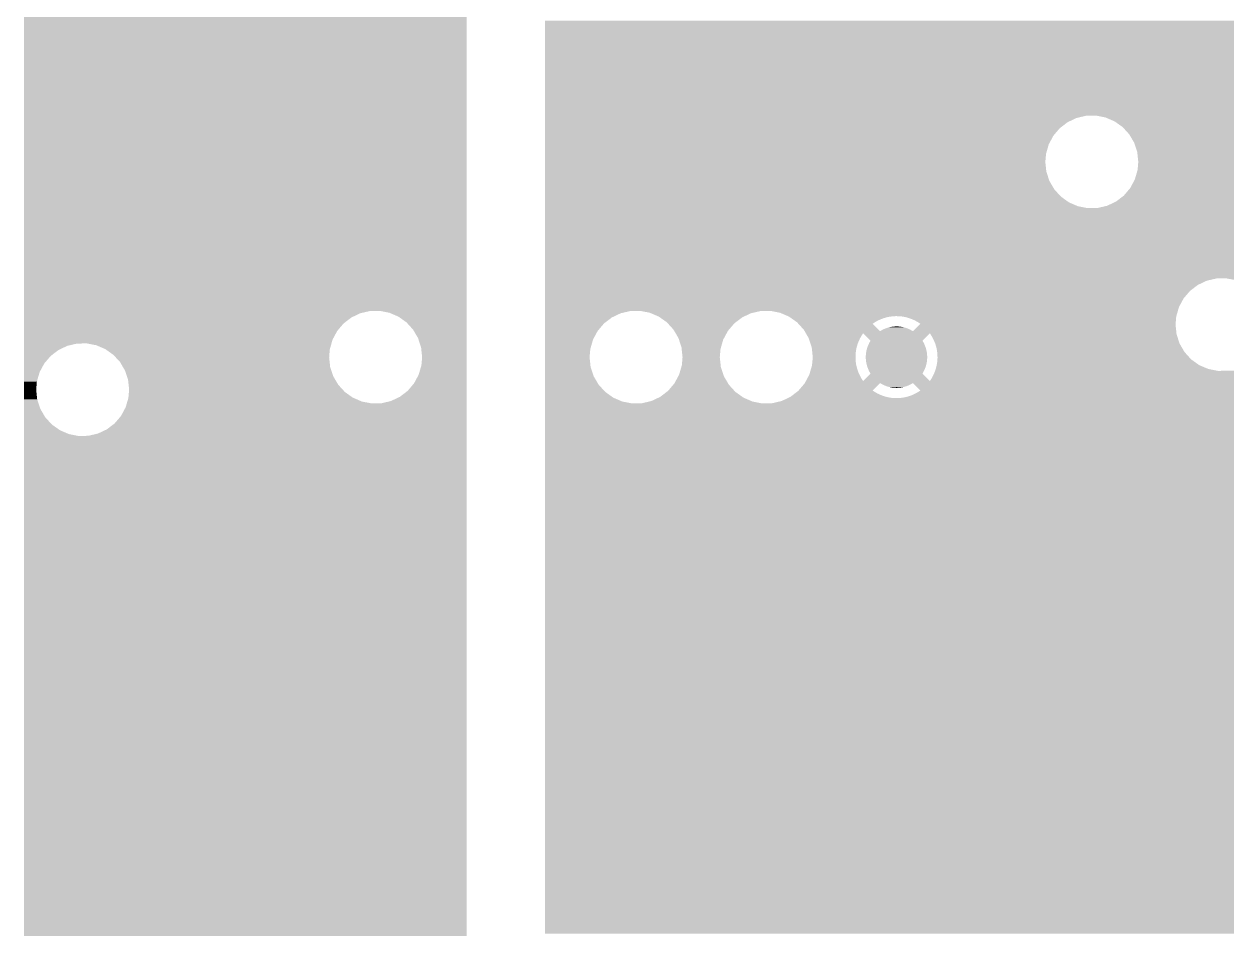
# Model space of a CAD drawing. Extents: x 295 to 953, y 10 to 290.
# Drawn here: x 623.9 to 649.71, y 181.48 to 200.9 of the extents above; entities that cross this region are included whole.
import ezdxf

# ---------------------------------------------------------------- set-up
doc = ezdxf.new("R2010")
doc.units = 0
doc.header["$LTSCALE"] = 5
doc.header["$MEASUREMENT"] = 0
doc.layers.add('PWR1', color=7, linetype='CONTINUOUS')

msp = doc.modelspace()

# ---------------------------------------------------------------- linework, layer by layer
at = {"layer": 'PWR1'}
for points in [[(623.9, 194.746), (623.9, 201.141), (633.399, 194.746), (633.399, 201.141)], [(635.076, 200.828), (635.076, 200.975), (671.594, 200.828), (671.839, 200.975)], [(635.076, 200.644), (635.076, 200.828), (671.375, 200.644), (671.594, 200.828)], [(635.076, 200.429), (635.076, 200.644), (671.188, 200.429), (671.375, 200.644)], [(635.076, 200.187), (635.076, 200.429), (671.036, 200.187), (671.188, 200.429)], [(635.076, 199.924), (635.076, 200.187), (670.924, 199.924), (671.036, 200.187)], [(635.076, 199.647), (635.076, 199.924), (670.854, 199.647), (670.924, 199.924)], [(635.076, 199.34), (635.076, 199.647), (670.828, 199.34), (670.854, 199.647)], [(635.076, 199.055), (635.076, 199.34), (670.85, 199.055), (670.828, 199.34)], [(635.076, 198.937), (635.076, 199.055), (670.878, 198.937), (670.85, 199.055)], [(635.076, 198.933), (635.076, 198.937), (646.688, 198.933), (646.898, 198.937)], [(635.076, 198.885), (635.076, 198.933), (646.482, 198.885), (646.688, 198.933)], [(635.076, 198.795), (635.076, 198.885), (646.292, 198.795), (646.482, 198.885)], [(635.076, 198.667), (635.076, 198.795), (646.124, 198.667), (646.292, 198.795)], [(647.105, 198.896), (646.898, 198.937), (670.888, 198.896), (670.878, 198.937)], [(647.299, 198.813), (647.105, 198.896), (670.908, 198.813), (670.888, 198.896)], [(647.348, 198.778), (647.299, 198.813), (670.917, 198.778), (670.908, 198.813)], [(647.471, 198.691), (647.348, 198.778), (670.952, 198.691), (670.917, 198.778)], [(635.076, 198.506), (635.076, 198.667), (645.987, 198.506), (646.124, 198.667)], [(635.076, 198.321), (635.076, 198.506), (645.887, 198.321), (645.987, 198.506)], [(647.613, 198.535), (647.471, 198.691), (671.017, 198.535), (670.952, 198.691)], [(647.626, 198.514), (647.613, 198.535), (671.025, 198.514), (671.017, 198.535)], [(647.72, 198.353), (647.626, 198.514), (671.123, 198.353), (671.025, 198.514)], [(635.076, 198.118), (635.076, 198.321), (645.829, 198.118), (645.887, 198.321)], [(647.747, 198.27), (647.72, 198.353), (671.174, 198.27), (671.123, 198.353)], [(647.786, 198.153), (647.747, 198.27), (671.273, 198.153), (671.174, 198.27)], [(635.076, 197.943), (635.076, 198.118), (645.813, 197.943), (645.829, 198.118)], [(647.796, 198.052), (647.786, 198.153), (671.359, 198.052), (671.273, 198.153)], [(647.808, 197.943), (647.796, 198.052), (671.486, 197.943), (671.359, 198.052)], [(635.076, 197.733), (635.076, 197.943), (645.835, 197.733), (645.813, 197.943)], [(635.076, 197.533), (635.076, 197.733), (645.901, 197.533), (645.835, 197.733)], [(647.745, 197.605), (647.777, 197.716), (672.082, 197.605), (671.818, 197.716)], [(647.777, 197.716), (647.793, 197.768), (671.818, 197.716), (671.734, 197.768)], [(647.793, 197.768), (647.801, 197.866), (671.734, 197.768), (671.575, 197.866)], [(647.801, 197.866), (647.808, 197.943), (671.575, 197.866), (671.486, 197.943)], [(635.076, 197.351), (635.076, 197.533), (646.008, 197.351), (645.901, 197.533)], [(647.634, 197.38), (647.705, 197.513), (735.38, 197.38), (735.38, 197.513)], [(647.705, 197.513), (647.718, 197.537), (672.644, 197.513), (672.359, 197.537)], [(647.718, 197.537), (647.734, 197.566), (672.359, 197.537), (672.243, 197.566)], [(647.734, 197.566), (647.745, 197.605), (672.243, 197.566), (672.082, 197.605)], [(635.076, 197.196), (635.076, 197.351), (646.15, 197.196), (646.008, 197.351)], [(635.076, 197.073), (635.076, 197.196), (646.322, 197.073), (646.15, 197.196)], [(647.33, 197.091), (647.497, 197.219), (735.38, 197.091), (735.38, 197.219)], [(647.497, 197.219), (647.634, 197.38), (735.38, 197.219), (735.38, 197.38)], [(635.076, 196.99), (635.076, 197.073), (646.516, 196.99), (646.322, 197.073)], [(635.076, 196.95), (635.076, 196.99), (646.723, 196.95), (646.516, 196.99)], [(635.076, 196.146), (635.076, 196.95), (735.38, 196.146), (735.38, 196.95)], [(646.723, 196.95), (646.934, 196.953), (735.38, 196.95), (735.38, 196.953)], [(646.934, 196.953), (647.139, 197.001), (735.38, 196.953), (735.38, 197.001)], [(647.139, 197.001), (647.33, 197.091), (735.38, 197.001), (735.38, 197.091)], [(635.076, 196.115), (635.076, 196.146), (734.572, 196.115), (734.78, 196.146)], [(635.076, 196.041), (635.076, 196.115), (734.374, 196.041), (734.572, 196.115)], [(635.076, 196.029), (635.076, 196.041), (734.356, 196.029), (734.374, 196.041)], [(635.076, 196.025), (635.076, 196.029), (731.946, 196.025), (732.008, 196.029)], [(635.076, 196.017), (635.076, 196.025), (731.883, 196.017), (731.946, 196.025)], [(635.076, 196.005), (635.076, 196.017), (731.822, 196.005), (731.883, 196.017)], [(635.076, 195.988), (635.076, 196.005), (731.762, 195.988), (731.822, 196.005)], [(635.076, 195.967), (635.076, 195.988), (731.703, 195.967), (731.762, 195.988)], [(635.076, 195.942), (635.076, 195.967), (731.645, 195.942), (731.703, 195.967)], [(635.076, 195.913), (635.076, 195.942), (731.59, 195.913), (731.645, 195.942)], [(635.076, 195.879), (635.076, 195.913), (731.536, 195.879), (731.59, 195.913)], [(635.076, 195.866), (635.076, 195.879), (731.517, 195.866), (731.536, 195.879)], [(635.076, 195.707), (635.076, 195.866), (731.675, 195.707), (731.517, 195.866)], [(635.076, 195.668), (635.076, 195.707), (733.976, 195.668), (734.001, 195.707)], [(635.076, 195.654), (635.076, 195.668), (681.549, 195.654), (681.781, 195.668)], [(635.076, 195.597), (635.076, 195.654), (681.323, 195.597), (681.549, 195.654)], [(635.076, 195.497), (635.076, 195.597), (681.112, 195.497), (681.323, 195.597)], [(635.076, 195.444), (635.076, 195.497), (681.04, 195.444), (681.112, 195.497)], [(635.076, 195.44), (635.076, 195.444), (649.482, 195.44), (649.692, 195.444)], [(635.076, 195.392), (635.076, 195.44), (649.276, 195.392), (649.482, 195.44)], [(635.076, 195.302), (635.076, 195.392), (649.086, 195.302), (649.276, 195.392)], [(649.899, 195.404), (649.692, 195.444), (680.984, 195.404), (681.04, 195.444)], [(635.076, 195.174), (635.076, 195.302), (648.918, 195.174), (649.086, 195.302)], [(635.076, 195.014), (635.076, 195.174), (648.781, 195.014), (648.918, 195.174)], [(635.076, 194.828), (635.076, 195.014), (648.681, 194.828), (648.781, 195.014)], [(623.9, 194.742), (623.9, 194.746), (631.321, 194.742), (631.531, 194.746)], [(623.9, 194.694), (623.9, 194.742), (631.115, 194.694), (631.321, 194.742)], [(623.9, 194.604), (623.9, 194.694), (630.925, 194.604), (631.115, 194.694)], [(631.738, 194.705), (631.531, 194.746), (633.399, 194.705), (633.399, 194.746)], [(631.932, 194.622), (631.738, 194.705), (633.399, 194.622), (633.399, 194.705)], [(632.104, 194.5), (631.932, 194.622), (633.399, 194.5), (633.399, 194.622)], [(635.076, 194.746), (635.076, 194.828), (648.657, 194.746), (648.681, 194.828)], [(635.076, 194.742), (635.076, 194.746), (636.909, 194.742), (637.119, 194.746)], [(635.076, 194.694), (635.076, 194.742), (636.703, 194.694), (636.909, 194.742)], [(635.076, 194.604), (635.076, 194.694), (636.513, 194.604), (636.703, 194.694)], [(637.138, 194.742), (637.119, 194.746), (639.703, 194.742), (639.913, 194.746)], [(637.326, 194.705), (637.138, 194.742), (639.544, 194.705), (639.703, 194.742)], [(637.352, 194.694), (637.326, 194.705), (639.497, 194.694), (639.544, 194.705)], [(637.52, 194.622), (637.352, 194.694), (639.344, 194.622), (639.497, 194.694)], [(637.545, 194.604), (637.52, 194.622), (639.307, 194.604), (639.344, 194.622)], [(640.12, 194.705), (639.913, 194.746), (648.646, 194.705), (648.657, 194.746)], [(640.29, 194.632), (640.12, 194.705), (648.624, 194.632), (648.646, 194.705)], [(640.299, 194.628), (640.29, 194.632), (642.538, 194.628), (642.6, 194.632)], [(640.314, 194.622), (640.299, 194.628), (642.486, 194.622), (642.538, 194.628)], [(640.316, 194.62), (640.314, 194.622), (642.475, 194.62), (642.486, 194.622)], [(640.334, 194.608), (640.316, 194.62), (642.414, 194.608), (642.475, 194.62)], [(642.663, 194.631), (642.6, 194.632), (648.624, 194.631), (648.624, 194.632)], [(642.725, 194.626), (642.663, 194.631), (648.623, 194.626), (648.624, 194.631)], [(642.787, 194.616), (642.727, 194.626), (648.622, 194.616), (648.623, 194.626)], [(642.849, 194.602), (642.787, 194.616), (648.62, 194.602), (648.622, 194.616)], [(623.9, 194.476), (623.9, 194.604), (630.757, 194.476), (630.925, 194.604)], [(623.9, 194.315), (623.9, 194.476), (630.62, 194.315), (630.757, 194.476)], [(632.246, 194.344), (632.104, 194.5), (633.399, 194.344), (633.399, 194.5)], [(635.076, 194.476), (635.076, 194.604), (636.345, 194.476), (636.513, 194.604)], [(635.076, 194.315), (635.076, 194.476), (636.208, 194.315), (636.345, 194.476)], [(637.692, 194.5), (637.545, 194.604), (639.17, 194.5), (639.307, 194.604)], [(637.714, 194.476), (637.692, 194.5), (639.139, 194.476), (639.17, 194.5)], [(637.834, 194.344), (637.714, 194.476), (639.027, 194.344), (639.139, 194.476)], [(640.357, 194.591), (640.334, 194.608), (642.354, 194.591), (642.414, 194.608)], [(640.387, 194.57), (640.357, 194.591), (642.295, 194.57), (642.354, 194.591)], [(640.422, 194.545), (640.387, 194.57), (642.237, 194.545), (642.295, 194.57)], [(640.464, 194.516), (640.422, 194.545), (642.182, 194.516), (642.237, 194.545)], [(640.486, 194.5), (640.464, 194.516), (642.156, 194.5), (642.182, 194.516)], [(640.502, 194.482), (640.486, 194.5), (642.128, 194.482), (642.156, 194.5)], [(640.514, 194.469), (640.502, 194.482), (642.109, 194.469), (642.128, 194.482)], [(640.628, 194.344), (640.514, 194.469), (642.233, 194.344), (642.109, 194.469)], [(642.316, 194.337), (642.348, 194.353), (642.925, 194.337), (642.89, 194.353)], [(642.348, 194.353), (642.365, 194.36), (642.89, 194.353), (642.875, 194.36)], [(642.365, 194.36), (642.398, 194.373), (642.875, 194.36), (642.84, 194.373)], [(642.398, 194.373), (642.416, 194.379), (642.84, 194.373), (642.825, 194.379)], [(642.416, 194.379), (642.45, 194.389), (642.825, 194.379), (642.787, 194.389)], [(642.45, 194.389), (642.469, 194.394), (642.787, 194.389), (642.772, 194.394)], [(642.469, 194.394), (642.503, 194.401), (642.772, 194.394), (642.734, 194.401)], [(642.503, 194.401), (642.524, 194.404), (642.734, 194.401), (642.719, 194.404)], [(642.524, 194.404), (642.557, 194.408), (642.719, 194.404), (642.678, 194.408)], [(642.557, 194.408), (642.583, 194.41), (642.678, 194.408), (642.665, 194.41)], [(642.583, 194.41), (642.611, 194.411), (642.665, 194.41), (642.611, 194.411)], [(642.908, 194.583), (642.849, 194.602), (648.619, 194.583), (648.62, 194.602)], [(642.967, 194.561), (642.908, 194.583), (648.617, 194.561), (648.619, 194.583)], [(643.024, 194.534), (642.967, 194.561), (648.614, 194.534), (648.617, 194.561)], [(642.972, 194.31), (643.113, 194.451), (648.622, 194.31), (648.607, 194.451)], [(643.078, 194.503), (643.024, 194.534), (648.612, 194.503), (648.614, 194.534)], [(643.131, 194.469), (643.078, 194.503), (648.609, 194.469), (648.612, 194.503)], [(643.113, 194.451), (643.131, 194.469), (648.607, 194.451), (648.609, 194.469)], [(623.9, 194.13), (623.9, 194.315), (630.52, 194.13), (630.62, 194.315)], [(623.9, 194.047), (623.9, 194.13), (630.496, 194.047), (630.52, 194.13)], [(632.353, 194.162), (632.246, 194.344), (633.399, 194.162), (633.399, 194.344)], [(632.419, 193.962), (632.353, 194.162), (633.399, 193.962), (633.399, 194.162)], [(635.076, 194.13), (635.076, 194.315), (636.108, 194.13), (636.208, 194.315)], [(635.076, 193.927), (635.076, 194.13), (636.05, 193.927), (636.108, 194.13)], [(637.851, 194.315), (637.834, 194.344), (639.002, 194.315), (639.027, 194.344)], [(637.941, 194.162), (637.851, 194.315), (638.92, 194.162), (639.002, 194.315)], [(637.952, 194.13), (637.941, 194.162), (638.902, 194.13), (638.92, 194.162)], [(638.007, 193.962), (637.952, 194.13), (638.854, 193.962), (638.902, 194.13)], [(640.649, 194.31), (640.628, 194.344), (642.267, 194.31), (642.233, 194.344)], [(640.676, 194.263), (640.649, 194.31), (648.627, 194.263), (648.622, 194.31)], [(640.706, 194.211), (640.676, 194.263), (641.868, 194.211), (641.903, 194.263)], [(640.735, 194.162), (640.706, 194.211), (641.841, 194.162), (641.868, 194.211)], [(640.737, 194.156), (640.735, 194.162), (641.838, 194.156), (641.841, 194.162)], [(640.755, 194.099), (640.737, 194.156), (641.811, 194.099), (641.838, 194.156)], [(640.775, 194.041), (640.755, 194.099), (641.788, 194.041), (641.811, 194.099)], [(642.062, 194.104), (641.903, 194.263), (643.177, 194.104), (643.336, 194.263)], [(642.039, 194.065), (642.062, 194.104), (643.2, 194.065), (643.177, 194.104)], [(642.267, 194.31), (642.299, 194.328), (642.972, 194.31), (642.939, 194.328)], [(642.299, 194.328), (642.316, 194.337), (642.939, 194.328), (642.925, 194.337)], [(643.351, 194.241), (643.336, 194.263), (648.629, 194.241), (648.627, 194.263)], [(643.36, 194.227), (643.351, 194.241), (648.634, 194.227), (648.629, 194.241)], [(643.392, 194.173), (643.36, 194.227), (648.652, 194.173), (648.634, 194.227)], [(643.42, 194.117), (643.392, 194.173), (648.67, 194.117), (648.652, 194.173)], [(643.444, 194.059), (643.42, 194.117), (648.689, 194.059), (648.67, 194.117)], [(623.9, 194.043), (623.9, 194.047), (625.034, 194.043), (625.245, 194.047)], [(623.9, 193.995), (623.9, 194.043), (624.829, 193.995), (625.034, 194.043)], [(623.9, 193.905), (623.9, 193.995), (624.638, 193.905), (624.829, 193.995)], [(623.9, 193.777), (623.9, 193.905), (624.471, 193.777), (624.638, 193.905)], [(625.452, 194.007), (625.245, 194.047), (630.485, 194.007), (630.496, 194.047)], [(625.637, 193.927), (625.452, 194.007), (630.462, 193.927), (630.485, 194.007)], [(625.646, 193.923), (625.637, 193.927), (630.461, 193.923), (630.462, 193.927)], [(625.817, 193.801), (625.646, 193.923), (630.45, 193.801), (630.461, 193.923)], [(632.441, 193.752), (632.419, 193.962), (633.399, 193.752), (633.399, 193.962)], [(635.076, 193.752), (635.076, 193.927), (636.034, 193.752), (636.05, 193.927)], [(638.01, 193.927), (638.007, 193.962), (638.844, 193.927), (638.854, 193.962)], [(638.029, 193.752), (638.01, 193.927), (638.828, 193.752), (638.844, 193.927)], [(640.794, 193.981), (640.775, 194.041), (641.77, 193.981), (641.788, 194.041)], [(640.801, 193.962), (640.794, 193.981), (641.765, 193.962), (641.77, 193.981)], [(640.805, 193.92), (640.801, 193.962), (641.756, 193.92), (641.765, 193.962)], [(640.812, 193.858), (640.805, 193.92), (641.746, 193.858), (641.756, 193.92)], [(640.818, 193.796), (640.812, 193.858), (641.741, 193.796), (641.746, 193.858)], [(641.963, 193.806), (641.968, 193.852), (643.277, 193.806), (643.271, 193.852)], [(641.968, 193.852), (641.969, 193.86), (643.271, 193.852), (643.27, 193.86)], [(641.969, 193.86), (641.978, 193.905), (643.27, 193.86), (643.261, 193.905)], [(641.978, 193.905), (641.981, 193.913), (643.261, 193.905), (643.259, 193.913)], [(641.981, 193.913), (641.993, 193.957), (643.259, 193.913), (643.246, 193.957)], [(641.993, 193.957), (641.996, 193.965), (643.246, 193.957), (643.243, 193.965)], [(641.996, 193.965), (642.012, 194.008), (643.243, 193.965), (643.227, 194.008)], [(642.012, 194.008), (642.016, 194.016), (643.227, 194.008), (643.224, 194.016)], [(642.016, 194.016), (642.035, 194.057), (643.224, 194.016), (643.204, 194.057)], [(642.035, 194.057), (642.039, 194.065), (643.204, 194.057), (643.2, 194.065)], [(643.451, 194.041), (643.444, 194.059), (648.695, 194.041), (648.689, 194.059)], [(643.464, 194), (643.451, 194.041), (648.719, 194), (648.695, 194.041)], [(643.48, 193.939), (643.464, 194), (648.755, 193.939), (648.719, 194)], [(643.491, 193.877), (643.48, 193.939), (648.791, 193.877), (648.755, 193.939)], [(643.493, 193.859), (643.491, 193.877), (648.802, 193.859), (648.791, 193.877)], [(643.497, 193.815), (643.493, 193.859), (648.842, 193.815), (648.802, 193.859)], [(623.9, 193.617), (623.9, 193.777), (624.334, 193.617), (624.471, 193.777)], [(623.9, 193.431), (623.9, 193.617), (624.234, 193.431), (624.334, 193.617)], [(625.862, 193.752), (625.817, 193.801), (630.446, 193.752), (630.45, 193.801)], [(625.96, 193.646), (625.862, 193.752), (630.457, 193.646), (630.446, 193.752)], [(626.02, 193.542), (625.96, 193.646), (630.468, 193.542), (630.457, 193.646)], [(632.367, 193.375), (632.426, 193.577), (633.399, 193.375), (633.399, 193.577)], [(632.426, 193.577), (632.441, 193.752), (633.399, 193.577), (633.399, 193.752)], [(635.076, 193.542), (635.076, 193.752), (636.056, 193.542), (636.034, 193.752)], [(638.003, 193.542), (638.014, 193.577), (638.85, 193.542), (638.847, 193.577)], [(638.014, 193.577), (638.029, 193.752), (638.847, 193.577), (638.828, 193.752)], [(640.799, 193.547), (640.808, 193.577), (641.764, 193.547), (641.758, 193.577)], [(640.808, 193.577), (640.81, 193.608), (641.758, 193.577), (641.751, 193.608)], [(640.81, 193.608), (640.816, 193.67), (641.751, 193.608), (641.743, 193.67)], [(640.816, 193.67), (640.821, 193.733), (641.743, 193.67), (641.74, 193.733)], [(640.823, 193.752), (640.818, 193.796), (641.74, 193.752), (641.741, 193.796)], [(640.821, 193.733), (640.823, 193.752), (641.74, 193.733), (641.74, 193.752)], [(641.96, 193.752), (641.962, 193.798), (643.279, 193.752), (643.277, 193.798)], [(641.962, 193.707), (641.96, 193.752), (643.277, 193.707), (643.279, 193.752)], [(641.962, 193.798), (641.963, 193.806), (643.277, 193.798), (643.277, 193.806)], [(641.962, 193.698), (641.962, 193.707), (643.276, 193.698), (643.277, 193.707)], [(641.968, 193.653), (641.962, 193.698), (643.271, 193.653), (643.276, 193.698)], [(641.969, 193.644), (641.968, 193.653), (643.27, 193.644), (643.271, 193.653)], [(641.978, 193.599), (641.969, 193.644), (643.261, 193.599), (643.27, 193.644)], [(641.98, 193.591), (641.978, 193.599), (643.259, 193.591), (643.261, 193.599)], [(641.993, 193.547), (641.98, 193.591), (643.246, 193.547), (643.259, 193.591)], [(643.469, 193.523), (643.483, 193.581), (649.251, 193.523), (649.116, 193.581)], [(643.483, 193.584), (643.493, 193.646), (649.111, 193.584), (649.024, 193.646)], [(643.483, 193.581), (643.483, 193.584), (649.116, 193.581), (649.111, 193.584)], [(643.493, 193.646), (643.498, 193.703), (649.024, 193.646), (648.944, 193.703)], [(643.5, 193.752), (643.497, 193.815), (648.899, 193.752), (648.842, 193.815)], [(643.498, 193.703), (643.499, 193.709), (648.944, 193.703), (648.939, 193.709)], [(643.499, 193.709), (643.5, 193.752), (648.939, 193.709), (648.899, 193.752)], [(623.9, 193.229), (623.9, 193.431), (624.175, 193.229), (624.234, 193.431)], [(626.066, 193.464), (626.02, 193.542), (630.494, 193.464), (630.468, 193.542)], [(626.106, 193.342), (626.066, 193.464), (630.534, 193.342), (630.494, 193.464)], [(626.132, 193.263), (626.106, 193.342), (630.58, 193.263), (630.534, 193.342)], [(632.267, 193.189), (632.367, 193.375), (633.399, 193.189), (633.399, 193.375)], [(635.076, 193.342), (635.076, 193.542), (636.122, 193.342), (636.056, 193.542)], [(635.076, 193.16), (635.076, 193.342), (636.229, 193.16), (636.122, 193.342)], [(637.855, 193.189), (637.937, 193.342), (639.006, 193.189), (638.916, 193.342)], [(637.937, 193.342), (637.955, 193.375), (638.916, 193.342), (638.906, 193.375)], [(637.955, 193.375), (638.003, 193.542), (638.906, 193.375), (638.85, 193.542)], [(640.716, 193.314), (640.746, 193.37), (641.856, 193.314), (641.827, 193.37)], [(640.746, 193.37), (640.749, 193.375), (641.827, 193.37), (641.825, 193.375)], [(640.749, 193.375), (640.764, 193.427), (641.825, 193.375), (641.802, 193.427)], [(640.764, 193.427), (640.781, 193.486), (641.802, 193.427), (641.781, 193.486)], [(640.781, 193.486), (640.799, 193.547), (641.781, 193.486), (641.764, 193.547)], [(641.903, 193.241), (642.062, 193.4), (643.336, 193.241), (643.177, 193.4)], [(641.996, 193.539), (641.993, 193.547), (643.243, 193.539), (643.246, 193.547)], [(642.012, 193.496), (641.996, 193.539), (643.227, 193.496), (643.243, 193.539)], [(642.015, 193.488), (642.012, 193.496), (643.223, 193.488), (643.227, 193.496)], [(642.035, 193.447), (642.015, 193.488), (643.204, 193.447), (643.223, 193.488)], [(642.039, 193.439), (642.035, 193.447), (643.2, 193.439), (643.204, 193.447)], [(642.062, 193.4), (642.039, 193.439), (643.177, 193.4), (643.2, 193.439)], [(643.371, 193.293), (643.396, 193.339), (681.372, 193.293), (681.238, 193.339)], [(643.396, 193.339), (643.401, 193.348), (681.238, 193.339), (681.221, 193.348)], [(643.401, 193.348), (643.428, 193.405), (681.221, 193.348), (681.122, 193.405)], [(643.428, 193.405), (643.447, 193.454), (681.122, 193.405), (681.035, 193.454)], [(643.447, 193.454), (643.448, 193.457), (681.035, 193.454), (681.032, 193.457)], [(643.448, 193.457), (643.451, 193.463), (649.517, 193.457), (649.485, 193.463)], [(643.451, 193.463), (643.462, 193.498), (649.485, 193.463), (649.31, 193.498)], [(643.462, 193.498), (643.469, 193.523), (649.31, 193.498), (649.251, 193.523)], [(649.517, 193.457), (649.728, 193.461), (681.032, 193.457), (681.027, 193.461)], [(623.9, 193.054), (623.9, 193.229), (624.16, 193.054), (624.175, 193.229)], [(626.143, 193.16), (626.132, 193.263), (630.641, 193.16), (630.58, 193.263)], [(626.155, 193.054), (626.143, 193.16), (630.738, 193.054), (630.641, 193.16)], [(632.13, 193.028), (632.267, 193.189), (633.399, 193.028), (633.399, 193.189)], [(635.076, 193.005), (635.076, 193.16), (636.371, 193.005), (636.229, 193.16)], [(637.718, 193.028), (637.83, 193.16), (639.143, 193.028), (639.023, 193.16)], [(637.83, 193.16), (637.855, 193.189), (639.023, 193.16), (639.006, 193.189)], [(640.518, 193.036), (640.649, 193.189), (642.109, 193.036), (642.262, 193.189)], [(640.649, 193.189), (640.652, 193.195), (642.262, 193.189), (642.267, 193.195)], [(640.652, 193.195), (640.673, 193.233), (735.38, 193.195), (735.38, 193.233)], [(640.673, 193.233), (640.677, 193.241), (681.69, 193.233), (681.632, 193.241)], [(640.677, 193.241), (640.688, 193.261), (641.903, 193.241), (641.889, 193.261)], [(640.688, 193.261), (640.716, 193.314), (641.889, 193.261), (641.856, 193.314)], [(642.3, 193.176), (642.267, 193.195), (642.94, 193.176), (642.972, 193.195)], [(642.315, 193.168), (642.3, 193.176), (642.923, 193.168), (642.94, 193.176)], [(642.349, 193.151), (642.315, 193.168), (642.891, 193.151), (642.923, 193.168)], [(642.364, 193.144), (642.349, 193.151), (642.874, 193.144), (642.891, 193.151)], [(642.399, 193.131), (642.364, 193.144), (642.841, 193.131), (642.874, 193.144)], [(642.415, 193.125), (642.399, 193.131), (642.823, 193.125), (642.841, 193.131)], [(642.452, 193.115), (642.415, 193.125), (642.789, 193.115), (642.823, 193.125)], [(642.467, 193.111), (642.452, 193.115), (642.77, 193.111), (642.789, 193.115)], [(642.505, 193.103), (642.467, 193.111), (642.736, 193.103), (642.77, 193.111)], [(642.52, 193.1), (642.505, 193.103), (642.715, 193.1), (642.736, 193.103)], [(642.561, 193.096), (642.52, 193.1), (642.682, 193.096), (642.715, 193.1)], [(642.574, 193.094), (642.561, 193.096), (642.656, 193.094), (642.682, 193.096)], [(642.628, 193.093), (642.574, 193.094), (642.628, 193.093), (642.656, 193.094)], [(643.131, 193.036), (642.972, 193.195), (735.38, 193.036), (735.38, 193.195)], [(643.336, 193.241), (643.351, 193.264), (681.632, 193.241), (681.459, 193.264)], [(643.351, 193.264), (643.371, 193.293), (681.459, 193.264), (681.372, 193.293)], [(623.9, 192.844), (623.9, 193.054), (624.182, 192.844), (624.16, 193.054)], [(623.9, 192.644), (623.9, 192.844), (624.248, 192.644), (624.182, 192.844)], [(626.116, 192.799), (626.139, 192.879), (631.149, 192.799), (630.964, 192.879)], [(626.139, 192.882), (626.15, 193.005), (630.955, 192.882), (630.783, 193.005)], [(626.139, 192.879), (626.139, 192.882), (630.964, 192.879), (630.955, 192.882)], [(626.15, 193.005), (626.155, 193.054), (630.783, 193.005), (630.738, 193.054)], [(631.567, 192.762), (631.772, 192.81), (633.399, 192.762), (633.399, 192.81)], [(631.772, 192.81), (631.963, 192.9), (633.399, 192.81), (633.399, 192.9)], [(631.963, 192.9), (632.13, 193.028), (633.399, 192.9), (633.399, 193.028)], [(635.076, 192.882), (635.076, 193.005), (636.543, 192.882), (636.371, 193.005)], [(635.076, 192.799), (635.076, 192.882), (636.737, 192.799), (636.543, 192.882)], [(637.313, 192.799), (637.36, 192.81), (639.531, 192.799), (639.505, 192.81)], [(637.36, 192.81), (637.513, 192.882), (639.505, 192.81), (639.337, 192.882)], [(637.513, 192.882), (637.551, 192.9), (639.337, 192.882), (639.312, 192.9)], [(637.551, 192.9), (637.687, 193.005), (639.312, 192.9), (639.165, 193.005)], [(637.687, 193.005), (637.718, 193.028), (639.165, 193.005), (639.143, 193.028)], [(639.949, 192.762), (640.122, 192.803), (707.082, 192.762), (707.167, 192.803)], [(640.122, 192.803), (640.154, 192.81), (707.167, 192.803), (707.197, 192.81)], [(640.154, 192.81), (640.26, 192.86), (707.197, 192.81), (707.393, 192.86)], [(640.26, 192.86), (640.285, 192.872), (707.393, 192.86), (707.597, 192.872)], [(640.285, 192.872), (640.287, 192.873), (642.639, 192.872), (642.576, 192.873)], [(640.287, 192.873), (640.298, 192.878), (642.576, 192.873), (642.514, 192.878)], [(640.298, 192.878), (640.319, 192.888), (642.514, 192.878), (642.452, 192.888)], [(640.319, 192.888), (640.345, 192.9), (642.452, 192.888), (642.399, 192.9)], [(640.345, 192.9), (640.347, 192.902), (642.399, 192.9), (642.391, 192.902)], [(640.347, 192.902), (640.371, 192.921), (642.391, 192.902), (642.331, 192.921)], [(640.371, 192.921), (640.401, 192.943), (642.331, 192.921), (642.272, 192.943)], [(640.401, 192.943), (640.436, 192.97), (642.272, 192.943), (642.215, 192.97)], [(640.436, 192.97), (640.476, 193.001), (642.215, 192.97), (642.161, 193.001)], [(640.476, 193.001), (640.512, 193.028), (642.161, 193.001), (642.119, 193.028)], [(640.512, 193.028), (640.518, 193.036), (642.119, 193.028), (642.109, 193.036)], [(642.639, 192.872), (642.669, 192.874), (707.597, 192.872), (707.626, 192.874)], [(642.669, 192.874), (642.701, 192.876), (735.38, 192.874), (735.38, 192.876)], [(642.701, 192.876), (642.764, 192.884), (735.38, 192.876), (735.38, 192.884)], [(642.764, 192.884), (642.825, 192.896), (735.38, 192.884), (735.38, 192.896)], [(642.825, 192.896), (642.886, 192.913), (735.38, 192.896), (735.38, 192.913)], [(642.886, 192.913), (642.945, 192.934), (735.38, 192.913), (735.38, 192.934)], [(642.945, 192.934), (643.002, 192.959), (735.38, 192.934), (735.38, 192.959)], [(643.002, 192.959), (643.057, 192.989), (735.38, 192.959), (735.38, 192.989)], [(643.057, 192.989), (643.111, 193.022), (735.38, 192.989), (735.38, 193.022)], [(643.111, 193.022), (643.131, 193.036), (735.38, 193.022), (735.38, 193.036)], [(623.9, 192.462), (623.9, 192.644), (624.354, 192.462), (624.248, 192.644)], [(625.98, 192.49), (626.08, 192.676), (633.399, 192.49), (633.399, 192.676)], [(626.08, 192.676), (626.104, 192.759), (633.399, 192.676), (633.399, 192.759)], [(626.104, 192.759), (626.116, 192.799), (631.356, 192.759), (631.149, 192.799)], [(631.356, 192.759), (631.567, 192.762), (633.399, 192.759), (633.399, 192.762)], [(635.076, 192.759), (635.076, 192.799), (636.944, 192.759), (636.737, 192.799)], [(635.076, 192.703), (635.076, 192.759), (706.957, 192.703), (707.074, 192.759)], [(635.076, 192.565), (635.076, 192.703), (706.769, 192.565), (706.957, 192.703)], [(635.076, 192.394), (635.076, 192.565), (706.61, 192.394), (706.769, 192.565)], [(636.944, 192.759), (637.155, 192.762), (639.738, 192.759), (639.719, 192.762)], [(637.155, 192.762), (637.313, 192.799), (639.719, 192.762), (639.531, 192.799)], [(639.738, 192.759), (639.949, 192.762), (707.074, 192.759), (707.082, 192.762)], [(623.9, 192.306), (623.9, 192.462), (624.497, 192.306), (624.354, 192.462)], [(623.9, 192.184), (623.9, 192.306), (624.669, 192.184), (624.497, 192.306)], [(625.676, 192.202), (625.844, 192.33), (633.399, 192.202), (633.399, 192.33)], [(625.844, 192.33), (625.98, 192.49), (633.399, 192.33), (633.399, 192.49)], [(635.076, 192.196), (635.076, 192.394), (706.488, 192.196), (706.61, 192.394)], [(623.9, 192.101), (623.9, 192.184), (624.862, 192.101), (624.669, 192.184)], [(623.9, 192.06), (623.9, 192.101), (625.069, 192.06), (624.862, 192.101)], [(623.9, 167.908), (623.9, 192.06), (633.399, 167.908), (633.399, 192.06)], [(625.069, 192.06), (625.28, 192.064), (633.399, 192.06), (633.399, 192.064)], [(625.28, 192.064), (625.485, 192.112), (633.399, 192.064), (633.399, 192.112)], [(625.485, 192.112), (625.676, 192.202), (633.399, 192.112), (633.399, 192.202)], [(635.076, 191.978), (635.076, 192.196), (706.405, 191.978), (706.488, 192.196)], [(635.076, 191.748), (635.076, 191.978), (706.365, 191.748), (706.405, 191.978)], [(635.076, 191.657), (635.076, 191.748), (706.362, 191.657), (706.365, 191.748)], [(635.076, 191.425), (635.076, 191.657), (706.384, 191.425), (706.362, 191.657)], [(635.076, 191.201), (635.076, 191.425), (706.45, 191.201), (706.384, 191.425)], [(635.076, 190.994), (635.076, 191.201), (706.558, 190.994), (706.45, 191.201)], [(635.076, 190.812), (635.076, 190.994), (706.703, 190.812), (706.558, 190.994)], [(635.076, 190.66), (635.076, 190.812), (706.88, 190.66), (706.703, 190.812)], [(635.076, 190.545), (635.076, 190.66), (707.082, 190.545), (706.88, 190.66)], [(635.076, 190.47), (635.076, 190.545), (707.303, 190.47), (707.082, 190.545)], [(635.076, 190.439), (635.076, 190.47), (707.534, 190.439), (707.303, 190.47)], [(635.076, 190.26), (635.076, 190.439), (735.38, 190.26), (735.38, 190.439)], [(635.076, 188.459), (635.076, 190.26), (735.38, 188.459), (735.38, 190.26)], [(635.076, 188.455), (635.076, 188.459), (701.171, 188.455), (701.381, 188.459)], [(635.076, 188.407), (635.076, 188.455), (700.965, 188.407), (701.171, 188.455)], [(635.076, 188.317), (635.076, 188.407), (700.775, 188.317), (700.965, 188.407)], [(635.076, 188.189), (635.076, 188.317), (700.607, 188.189), (700.775, 188.317)], [(635.076, 188.029), (635.076, 188.189), (700.47, 188.029), (700.607, 188.189)], [(635.076, 187.843), (635.076, 188.029), (700.37, 187.843), (700.47, 188.029)], [(635.076, 187.641), (635.076, 187.843), (700.312, 187.641), (700.37, 187.843)], [(635.076, 187.466), (635.076, 187.641), (700.296, 187.466), (700.312, 187.641)], [(635.076, 187.256), (635.076, 187.466), (700.318, 187.256), (700.296, 187.466)], [(635.076, 187.056), (635.076, 187.256), (700.384, 187.056), (700.318, 187.256)], [(635.076, 186.874), (635.076, 187.056), (700.491, 186.874), (700.384, 187.056)], [(635.076, 186.718), (635.076, 186.874), (700.633, 186.718), (700.491, 186.874)], [(635.076, 186.596), (635.076, 186.718), (700.805, 186.596), (700.633, 186.718)], [(635.076, 186.513), (635.076, 186.596), (700.999, 186.513), (700.805, 186.596)], [(635.076, 186.472), (635.076, 186.513), (701.206, 186.472), (700.999, 186.513)], [(635.076, 186.357), (635.076, 186.472), (724.832, 186.357), (724.794, 186.472)], [(635.076, 186.175), (635.076, 186.357), (724.938, 186.175), (724.832, 186.357)], [(635.076, 186.02), (635.076, 186.175), (725.081, 186.02), (724.938, 186.175)], [(635.076, 185.897), (635.076, 186.02), (725.253, 185.897), (725.081, 186.02)], [(635.076, 185.814), (635.076, 185.897), (725.446, 185.814), (725.253, 185.897)], [(635.076, 185.774), (635.076, 185.814), (725.653, 185.774), (725.446, 185.814)], [(635.076, 185.091), (635.076, 185.774), (735.38, 185.091), (735.38, 185.774)], [(635.076, 185.084), (635.076, 185.091), (687.129, 185.084), (687.651, 185.091)], [(635.076, 185.032), (635.076, 185.084), (686.61, 185.032), (687.129, 185.084)], [(635.076, 184.936), (635.076, 185.032), (686.097, 184.936), (686.61, 185.032)], [(635.076, 184.796), (635.076, 184.936), (685.594, 184.796), (686.097, 184.936)], [(635.076, 184.614), (635.076, 184.796), (685.105, 184.614), (685.594, 184.796)], [(635.076, 184.391), (635.076, 184.614), (684.634, 184.391), (685.105, 184.614)], [(635.076, 184.128), (635.076, 184.391), (684.183, 184.128), (684.634, 184.391)], [(635.076, 183.828), (635.076, 184.128), (683.756, 183.828), (684.183, 184.128)], [(635.076, 183.57), (635.076, 183.828), (683.449, 183.57), (683.756, 183.828)], [(635.076, 183.566), (635.076, 183.57), (666.944, 183.566), (667.155, 183.57)], [(635.076, 183.518), (635.076, 183.566), (666.739, 183.518), (666.944, 183.566)], [(635.076, 183.428), (635.076, 183.518), (666.548, 183.428), (666.739, 183.518)], [(635.076, 183.3), (635.076, 183.428), (666.381, 183.3), (666.548, 183.428)], [(635.076, 183.139), (635.076, 183.3), (666.244, 183.139), (666.381, 183.3)], [(635.076, 182.954), (635.076, 183.139), (666.144, 182.954), (666.244, 183.139)], [(635.076, 182.751), (635.076, 182.954), (666.085, 182.751), (666.144, 182.954)], [(635.076, 182.576), (635.076, 182.751), (666.07, 182.576), (666.085, 182.751)], [(635.076, 182.366), (635.076, 182.576), (666.092, 182.366), (666.07, 182.576)], [(635.076, 182.166), (635.076, 182.366), (666.158, 182.166), (666.092, 182.366)], [(635.076, 181.984), (635.076, 182.166), (666.264, 181.984), (666.158, 182.166)], [(635.076, 181.829), (635.076, 181.984), (666.407, 181.829), (666.264, 181.984)], [(635.076, 181.706), (635.076, 181.829), (666.579, 181.706), (666.407, 181.829)], [(635.076, 181.623), (635.076, 181.706), (666.772, 181.623), (666.579, 181.706)], [(635.076, 181.583), (635.076, 181.623), (666.979, 181.583), (666.772, 181.623)], [(635.076, 181.376), (635.076, 181.583), (681.863, 181.376), (681.961, 181.583)]]:
    msp.add_solid(points, dxfattribs=at)

doc.saveas('drawing.dxf')
